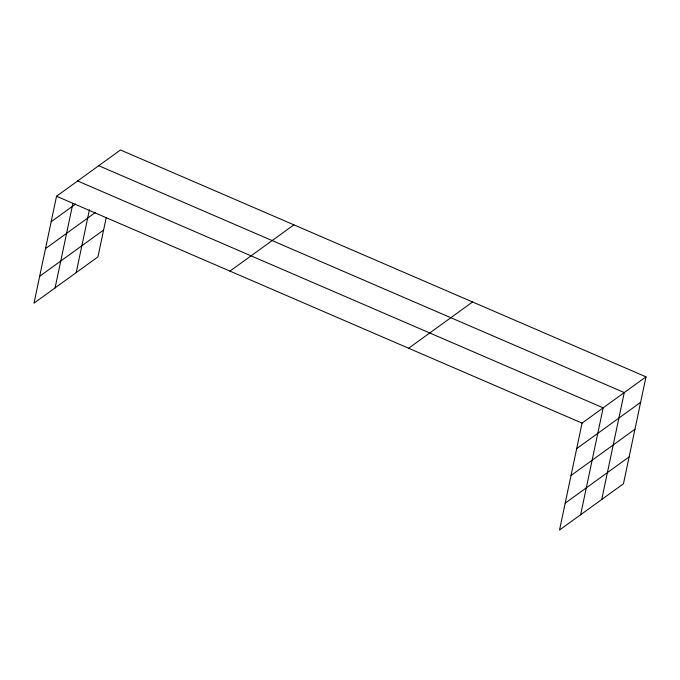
<?xml version="1.0" encoding="UTF-8"?>
<svg xmlns="http://www.w3.org/2000/svg" width="680" height="680" viewBox="0 0 680 680"><rect width="100%" height="100%" fill="white"/><g stroke="black" fill="none" stroke-linecap="round" stroke-linejoin="round"><path stroke-width="1.02" d="M646 376.839L582.063 423.113L559.529 530.026L623.466 483.76L646 376.839L120.47 149.974L56.534 196.239L34 303.161L97.937 256.887L106.191 217.727M55.097 287.887L72.896 203.43M76.194 272.62L89.428 209.814M580.635 514.76L603.16 407.839L77.63 180.974M601.732 499.486L624.265 392.572L98.728 165.707M51.153 221.756L75.624 204.043M45.492 248.617L95.217 212.636M39.661 276.293L103.598 230.027M229.959 271.107L293.896 224.842M408.637 348.245L472.575 301.979M576.691 448.63L640.619 402.356M571.03 475.49L634.958 429.225M565.19 503.166L629.127 456.9M56.534 196.239L582.063 423.113"/></g></svg>
